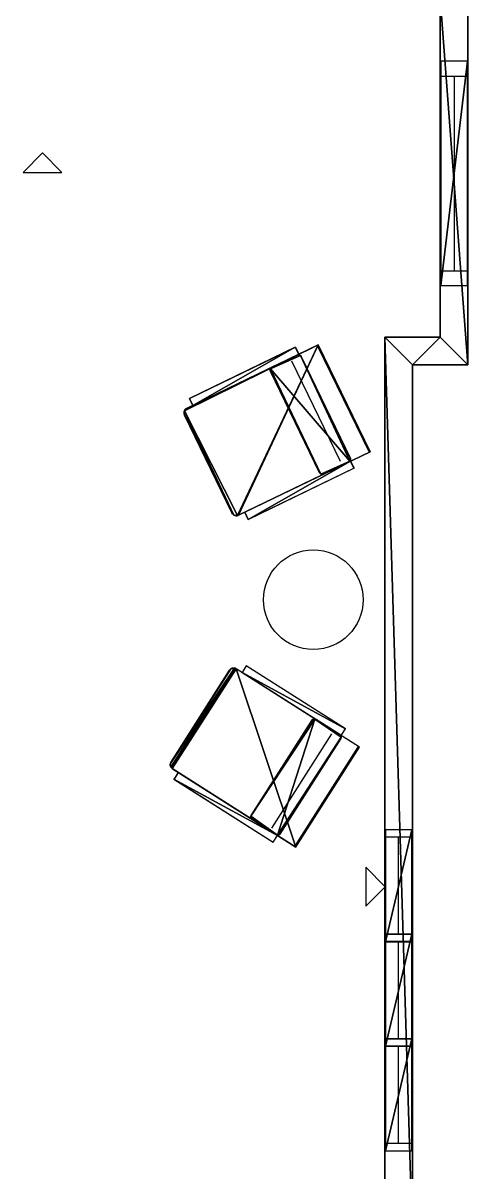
# Model space of a CAD drawing. Header units: millimetres. Extents: x 245 to 2830, y 44 to 1976.
# Drawn here: x 1229 to 1475, y 575 to 1211 of the extents above; entities that cross this region are included whole.
import ezdxf

# ---------------------------------------------------------------- set-up
doc = ezdxf.new("R2010")
doc.units = ezdxf.units.MM
doc.layers.add('FloorPlan-page-1', color=7, linetype='Continuous')

msp = doc.modelspace()

# ---------------------------------------------------------------- linework, layer by layer
at = {"layer": 'FloorPlan-page-1', "color": 7, "true_color": 0x000000}
for p, q in [((1475.02, 1239.95), (1475.02, 1021.37)), ((1459.71, 1036.7), (1459.71, 1224.62)), ((1474.69, 1189.33), (1460, 1189.33)), ((1460, 1189.33), (1460, 1065.3)), ((1474.69, 1189.33), (1460, 1189.33)), ((1460, 1189.33), (1460, 1065.3)), ((1474.69, 1065.3), (1474.69, 1189.33)), ((1474.69, 1065.3), (1474.69, 1189.33)), ((1460.04, 1181.07), (1474.73, 1181.07)), ((1467.38, 1181.07), (1467.38, 1073.29)), ((1460.04, 1073.29), (1474.73, 1073.29)), ((1460, 1065.3), (1474.69, 1065.3)), ((1460, 1065.3), (1474.69, 1065.3)), ((1429.05, 551.46), (1429.05, 1036.7)), ((1429.05, 1036.7), (1459.71, 1036.7)), ((1319.63, 997.22), (1392.29, 1032.37)), ((1321.09, 1002.81), (1379.6, 1031.13)), ((1379.6, 1031.13), (1381.49, 1027.17)), ((1391.74, 1032.13), (1420.36, 973.02)), ((1392.29, 1032.37), (1420.87, 973.26)), ((1381.49, 1027.17), (1323.01, 998.86)), ((1366.65, 1019.98), (1380.51, 1026.7)), ((1380.51, 1026.7), (1380.69, 1026.75)), ((1380.69, 1026.75), (1380.83, 1026.81)), ((1380.83, 1026.81), (1381.02, 1026.86)), ((1381.02, 1026.86), (1381.2, 1026.86)), ((1381.2, 1026.86), (1381.34, 1026.86)), ((1381.34, 1026.86), (1381.52, 1026.86)), ((1381.52, 1026.86), (1381.67, 1026.81)), ((1381.67, 1026.81), (1381.82, 1026.78)), ((1381.82, 1026.78), (1382, 1026.7)), ((1382, 1026.7), (1382.14, 1026.62)), ((1382.14, 1026.62), (1382.29, 1026.54)), ((1382.29, 1026.54), (1382.4, 1026.44)), ((1382.4, 1026.44), (1382.51, 1026.33)), ((1382.51, 1026.33), (1382.62, 1026.2)), ((1382.62, 1026.2), (1382.72, 1026.04)), ((1382.72, 1026.04), (1382.83, 1025.88)), ((1382.83, 1025.88), (1409.93, 969.88)), ((1365.67, 1018.53), (1365.71, 1018.68)), ((1365.67, 1018.34), (1365.67, 1018.53)), ((1365.71, 1018.18), (1365.67, 1018.34)), ((1365.71, 1018.68), (1365.74, 1018.84)), ((1365.74, 1018.03), (1365.71, 1018.18)), ((1365.74, 1018.84), (1365.78, 1019)), ((1365.78, 1017.84), (1365.74, 1018.03)), ((1365.78, 1019), (1365.85, 1019.16)), ((1365.85, 1017.68), (1365.78, 1017.84)), ((1365.85, 1019.16), (1365.92, 1019.29)), ((1392.98, 961.65), (1365.85, 1017.68)), ((1365.92, 1019.29), (1366, 1019.45)), ((1366, 1019.45), (1366.11, 1019.58)), ((1366.11, 1019.58), (1366.22, 1019.69)), ((1366.22, 1019.69), (1366.36, 1019.79)), ((1366.36, 1019.79), (1366.51, 1019.9)), ((1366.51, 1019.9), (1366.65, 1019.98)), ((1366.65, 1019.98), (1366.65, 1019.98)), ((1404.65, 967.77), (1377.74, 1023.4)), ((1475.02, 1021.37), (1444.36, 1021.37)), ((1444.36, 1021.37), (1444.36, 536.13)), ((1323.01, 998.86), (1321.09, 1002.81)), ((1321.09, 1002.81), (1321.09, 1002.81)), ((1318.07, 994.88), (1318.11, 995.14)), ((1318.07, 994.61), (1318.07, 994.88)), ((1318.11, 994.35), (1318.07, 994.61)), ((1318.11, 995.14), (1318.14, 995.4)), ((1318.18, 994.09), (1318.11, 994.35)), ((1318.14, 995.4), (1318.21, 995.67)), ((1318.25, 993.82), (1318.18, 994.09)), ((1318.21, 995.67), (1318.32, 995.9)), ((1318.36, 993.56), (1318.25, 993.82)), ((1318.32, 995.9), (1318.47, 996.14)), ((1344.58, 939.38), (1318.36, 993.56)), ((1318.47, 996.14), (1318.58, 996.35)), ((1318.58, 996.35), (1318.76, 996.56)), ((1318.76, 996.56), (1318.94, 996.77)), ((1318.94, 996.77), (1319.16, 996.93)), ((1319.16, 996.93), (1319.38, 997.09)), ((1319.38, 997.09), (1319.63, 997.22)), ((1319.63, 997.22), (1319.63, 997.22)), ((1420.87, 973.26), (1348.25, 938.11)), ((1351.6, 939.74), (1410.11, 968.06)), ((1409.13, 967.56), (1395.27, 960.86)), ((1409.27, 967.67), (1409.13, 967.56)), ((1409.42, 967.75), (1409.27, 967.67)), ((1409.56, 967.88), (1409.42, 967.75)), ((1409.67, 967.98), (1409.56, 967.88)), ((1409.78, 968.11), (1409.67, 967.98)), ((1409.85, 968.25), (1409.78, 968.11)), ((1409.93, 968.4), (1409.85, 968.25)), ((1409.93, 969.88), (1410, 969.7)), ((1410, 968.56), (1409.93, 968.4)), ((1410, 969.7), (1410.03, 969.54)), ((1410.03, 968.72), (1410, 968.56)), ((1410.03, 969.54), (1410.07, 969.38)), ((1410.07, 968.88), (1410.03, 968.72)), ((1410.07, 969.38), (1410.11, 969.22)), ((1410.11, 969.04), (1410.07, 968.88)), ((1410.11, 969.22), (1410.11, 969.04)), ((1410.11, 968.06), (1412.03, 964.08)), ((1412.03, 964.08), (1353.52, 935.79)), ((1393.05, 961.5), (1392.98, 961.65)), ((1393.16, 961.36), (1393.05, 961.5)), ((1393.27, 961.23), (1393.16, 961.36)), ((1393.38, 961.13), (1393.27, 961.23)), ((1393.49, 961.02), (1393.38, 961.13)), ((1393.63, 960.92), (1393.49, 961.02)), ((1393.78, 960.84), (1393.63, 960.92)), ((1393.96, 960.78), (1393.78, 960.84)), ((1394.11, 960.73), (1393.96, 960.78)), ((1394.25, 960.71), (1394.11, 960.73)), ((1394.43, 960.71), (1394.25, 960.71)), ((1394.62, 960.71), (1394.43, 960.71)), ((1394.76, 960.71), (1394.62, 960.71)), ((1394.94, 960.76), (1394.76, 960.71)), ((1395.09, 960.78), (1394.94, 960.76)), ((1395.27, 960.86), (1395.09, 960.78)), ((1344.69, 939.14), (1344.58, 939.38)), ((1344.87, 938.9), (1344.69, 939.14)), ((1345.05, 938.72), (1344.87, 938.9)), ((1345.23, 938.51), (1345.05, 938.72)), ((1345.45, 938.35), (1345.23, 938.51)), ((1345.67, 938.22), (1345.45, 938.35)), ((1345.89, 938.08), (1345.67, 938.22)), ((1346.14, 937.98), (1345.89, 938.08)), ((1346.4, 937.93), (1346.14, 937.98)), ((1346.65, 937.87), (1346.4, 937.93)), ((1346.91, 937.85), (1346.65, 937.87)), ((1347.2, 937.85), (1346.91, 937.85)), ((1347.45, 937.87), (1347.2, 937.85)), ((1347.71, 937.93), (1347.45, 937.87)), ((1347.96, 938), (1347.71, 937.93)), ((1348.25, 938.11), (1347.96, 938)), ((1353.52, 935.79), (1351.6, 939.74)), ((1351.6, 939.74), (1351.6, 939.74)), ((1376.4, 915.57), (1378.83, 916.73)), ((1378.83, 916.73), (1381.34, 917.65)), ((1381.34, 917.65), (1384, 918.34)), ((1384, 918.34), (1386.72, 918.76)), ((1386.72, 918.76), (1389.52, 918.89)), ((1389.52, 918.89), (1392.36, 918.76)), ((1392.36, 918.76), (1395.09, 918.34)), ((1395.09, 918.34), (1397.74, 917.65)), ((1397.74, 917.65), (1400.25, 916.73)), ((1400.25, 916.73), (1402.65, 915.57)), ((1368.29, 908.87), (1370.07, 910.82)), ((1370.07, 910.82), (1372.03, 912.61)), ((1372.03, 912.61), (1374.14, 914.2)), ((1374.14, 914.2), (1376.4, 915.57)), ((1402.65, 915.57), (1404.94, 914.2)), ((1404.94, 914.2), (1407.05, 912.61)), ((1407.05, 912.61), (1409.02, 910.82)), ((1409.02, 910.82), (1410.8, 908.87)), ((1364.14, 902.07), (1365.31, 904.47)), ((1365.31, 904.47), (1366.69, 906.76)), ((1366.69, 906.76), (1368.29, 908.87)), ((1410.8, 908.87), (1412.36, 906.76)), ((1412.36, 906.76), (1413.74, 904.47)), ((1413.74, 904.47), (1414.91, 902.07)), ((1362.14, 894.16), (1362.54, 896.9)), ((1362.54, 896.9), (1363.23, 899.54)), ((1363.23, 899.54), (1364.14, 902.07)), ((1414.91, 902.07), (1415.85, 899.54)), ((1415.85, 899.54), (1416.51, 896.9)), ((1416.51, 896.9), (1416.94, 894.16)), ((1362, 891.34), (1362.14, 894.16)), ((1362.14, 888.54), (1362, 891.34)), ((1416.94, 894.16), (1417.09, 891.34)), ((1417.09, 891.34), (1416.94, 888.54)), ((1417.09, 891.34), (1417.09, 891.34)), ((1362.54, 885.8), (1362.14, 888.54)), ((1363.23, 883.16), (1362.54, 885.8)), ((1416.51, 885.8), (1415.85, 883.16)), ((1416.94, 888.54), (1416.51, 885.8)), ((1364.14, 880.63), (1363.23, 883.16)), ((1365.31, 878.23), (1364.14, 880.63)), ((1366.69, 875.94), (1365.31, 878.23)), ((1413.74, 878.23), (1412.36, 875.94)), ((1414.91, 880.63), (1413.74, 878.23)), ((1415.85, 883.16), (1414.91, 880.63)), ((1368.29, 873.83), (1366.69, 875.94)), ((1370.07, 871.88), (1368.29, 873.83)), ((1372.03, 870.09), (1370.07, 871.88)), ((1409.02, 871.88), (1407.05, 870.09)), ((1410.8, 873.83), (1409.02, 871.88)), ((1412.36, 875.94), (1410.8, 873.83)), ((1374.14, 868.5), (1372.03, 870.09)), ((1376.4, 867.13), (1374.14, 868.5)), ((1378.83, 865.97), (1376.4, 867.13)), ((1381.34, 865.05), (1378.83, 865.97)), ((1384, 864.36), (1381.34, 865.05)), ((1397.74, 865.05), (1395.09, 864.36)), ((1400.25, 865.97), (1397.74, 865.05)), ((1402.65, 867.13), (1400.25, 865.97)), ((1404.94, 868.5), (1402.65, 867.13)), ((1407.05, 870.09), (1404.94, 868.5)), ((1386.72, 863.94), (1384, 864.36)), ((1389.52, 863.81), (1386.72, 863.94)), ((1392.36, 863.94), (1389.52, 863.81)), ((1395.09, 864.36), (1392.36, 863.94)), ((1343.2, 852.29), (1310.87, 801.51)), ((1343.34, 852.53), (1343.2, 852.29)), ((1343.52, 852.74), (1343.34, 852.53)), ((1343.71, 852.92), (1343.52, 852.74)), ((1343.92, 853.08), (1343.71, 852.92)), ((1344.18, 853.21), (1343.92, 853.08)), ((1344.4, 853.34), (1344.18, 853.21)), ((1344.65, 853.42), (1344.4, 853.34)), ((1344.91, 853.5), (1344.65, 853.42)), ((1345.16, 853.55), (1344.91, 853.5)), ((1345.41, 853.55), (1345.16, 853.55)), ((1345.67, 853.55), (1345.41, 853.55)), ((1345.96, 853.53), (1345.67, 853.55)), ((1346.21, 853.47), (1345.96, 853.53)), ((1346.47, 853.4), (1346.21, 853.47)), ((1346.72, 853.26), (1346.47, 853.4)), ((1346.98, 853.13), (1346.72, 853.26)), ((1415.05, 809.84), (1346.98, 853.13)), ((1352.51, 854.85), (1350.14, 851.13)), ((1407.34, 819.96), (1352.51, 854.85)), ((1350.14, 851.13), (1404.98, 816.25)), ((1350.14, 851.13), (1350.14, 851.13)), ((1388.69, 824.58), (1355.27, 772.06)), ((1388.76, 824.71), (1388.69, 824.58)), ((1388.91, 824.84), (1388.76, 824.71)), ((1389.02, 824.97), (1388.91, 824.84)), ((1389.16, 825.08), (1389.02, 824.97)), ((1389.31, 825.16), (1389.16, 825.08)), ((1389.45, 825.24), (1389.31, 825.16)), ((1389.6, 825.29), (1389.45, 825.24)), ((1389.74, 825.34), (1389.6, 825.29)), ((1389.92, 825.37), (1389.74, 825.34)), ((1390.07, 825.37), (1389.92, 825.37)), ((1390.25, 825.37), (1390.07, 825.37)), ((1390.4, 825.34), (1390.25, 825.37)), ((1390.58, 825.32), (1390.4, 825.34)), ((1390.72, 825.26), (1390.58, 825.32)), ((1390.91, 825.18), (1390.72, 825.26)), ((1391.05, 825.1), (1390.91, 825.18)), ((1404.03, 816.85), (1391.05, 825.1)), ((1399.6, 817.14), (1366.43, 764.99)), ((1371.2, 761.96), (1404.58, 814.45)), ((1404.18, 816.75), (1404.03, 816.85)), ((1404.33, 816.62), (1404.18, 816.75)), ((1404.43, 816.51), (1404.33, 816.62)), ((1404.54, 816.38), (1404.43, 816.51)), ((1404.62, 816.22), (1404.54, 816.38)), ((1404.58, 814.45), (1404.65, 814.61)), ((1404.69, 816.09), (1404.62, 816.22)), ((1404.65, 814.61), (1404.73, 814.77)), ((1404.76, 815.93), (1404.69, 816.09)), ((1404.73, 814.77), (1404.8, 814.93)), ((1404.8, 815.77), (1404.76, 815.93)), ((1404.83, 815.59), (1404.8, 815.77)), ((1404.8, 814.93), (1404.83, 815.11)), ((1404.83, 815.43), (1404.83, 815.59)), ((1404.83, 815.27), (1404.83, 815.43)), ((1404.83, 815.11), (1404.83, 815.27)), ((1404.98, 816.25), (1407.34, 819.96)), ((1379.34, 754.73), (1414.58, 810.16)), ((1379.82, 754.42), (1415.05, 809.84)), ((1310.76, 801.27), (1310.65, 801.01)), ((1310.87, 801.51), (1310.76, 801.27)), ((1310.51, 800.48), (1310.47, 800.22)), ((1310.47, 800.22), (1310.47, 799.95)), ((1310.47, 799.95), (1310.47, 799.69)), ((1310.47, 799.69), (1310.51, 799.42)), ((1310.54, 800.74), (1310.51, 800.48)), ((1310.51, 799.42), (1310.58, 799.19)), ((1310.65, 801.01), (1310.54, 800.74)), ((1310.58, 799.19), (1310.69, 798.92)), ((1310.69, 798.92), (1310.8, 798.69)), ((1310.8, 798.69), (1310.94, 798.48)), ((1310.94, 798.48), (1311.09, 798.26)), ((1311.09, 798.26), (1311.31, 798.05)), ((1311.31, 798.05), (1311.49, 797.87)), ((1311.49, 797.87), (1311.74, 797.71)), ((1311.74, 797.71), (1379.82, 754.42)), ((1311.74, 797.71), (1311.74, 797.71)), ((1314.87, 795.71), (1312.54, 791.99)), ((1369.74, 760.82), (1314.87, 795.71)), ((1312.54, 791.99), (1367.38, 757.11)), ((1312.54, 791.99), (1312.54, 791.99)), ((1355.05, 771.42), (1355.02, 771.27)), ((1355.02, 771.27), (1355.02, 771.08)), ((1355.02, 771.08), (1355.02, 770.92)), ((1355.02, 770.92), (1355.05, 770.76)), ((1355.09, 771.58), (1355.05, 771.42)), ((1355.05, 770.76), (1355.09, 770.61)), ((1355.12, 771.74), (1355.09, 771.58)), ((1355.09, 770.61), (1355.16, 770.45)), ((1355.2, 771.9), (1355.12, 771.74)), ((1355.16, 770.45), (1355.23, 770.29)), ((1355.27, 772.06), (1355.2, 771.9)), ((1355.23, 770.29), (1355.31, 770.16)), ((1355.31, 770.16), (1355.42, 770.03)), ((1355.42, 770.03), (1355.52, 769.89)), ((1355.52, 769.89), (1355.67, 769.79)), ((1355.67, 769.79), (1355.82, 769.68)), ((1355.82, 769.68), (1368.8, 761.43)), ((1355.82, 769.68), (1355.82, 769.68)), ((1444.03, 763.99), (1429.34, 763.99)), ((1429.34, 763.99), (1429.34, 702.03)), ((1444.03, 763.99), (1429.34, 763.99)), ((1429.34, 763.99), (1429.34, 702.03)), ((1444.03, 702.03), (1444.03, 763.99)), ((1444.03, 702.03), (1444.03, 763.99)), ((1367.38, 757.11), (1369.74, 760.82)), ((1368.8, 761.43), (1368.94, 761.33)), ((1368.94, 761.33), (1369.12, 761.27)), ((1369.12, 761.27), (1369.27, 761.22)), ((1369.27, 761.22), (1369.45, 761.17)), ((1369.45, 761.17), (1369.6, 761.17)), ((1369.6, 761.17), (1369.78, 761.14)), ((1369.78, 761.14), (1369.92, 761.17)), ((1369.92, 761.17), (1370.11, 761.19)), ((1370.11, 761.19), (1370.25, 761.25)), ((1370.25, 761.25), (1370.43, 761.3)), ((1370.43, 761.3), (1370.58, 761.38)), ((1370.58, 761.38), (1370.69, 761.46)), ((1370.69, 761.46), (1370.83, 761.56)), ((1370.83, 761.56), (1370.98, 761.67)), ((1370.98, 761.67), (1371.09, 761.8)), ((1371.09, 761.8), (1371.2, 761.96)), ((1444.03, 759.98), (1429.34, 759.98)), ((1436.69, 706.17), (1436.69, 759.98)), ((1444.03, 706.19), (1429.34, 706.19)), ((1429.34, 706.19), (1429.34, 644.26)), ((1444.03, 706.19), (1429.34, 706.19)), ((1429.34, 706.19), (1429.34, 644.26)), ((1444.03, 706.17), (1429.34, 706.17)), ((1444.03, 644.26), (1444.03, 706.19)), ((1444.03, 644.26), (1444.03, 706.19)), ((1444.03, 702.21), (1429.34, 702.21)), ((1429.34, 702.03), (1444.03, 702.03)), ((1429.34, 702.03), (1444.03, 702.03)), ((1436.69, 648.37), (1436.69, 702.21)), ((1444.03, 648.37), (1429.34, 648.37)), ((1444.03, 648.24), (1429.34, 648.24)), ((1429.34, 648.24), (1429.34, 586.31)), ((1444.03, 648.24), (1429.34, 648.24)), ((1429.34, 648.24), (1429.34, 586.31)), ((1444.03, 644.26), (1429.34, 644.26)), ((1429.34, 644.26), (1444.03, 644.26)), ((1429.34, 644.26), (1444.03, 644.26)), ((1436.69, 590.42), (1436.69, 644.26)), ((1444.03, 586.31), (1444.03, 648.24)), ((1444.03, 586.31), (1444.03, 648.24)), ((1444.03, 590.42), (1429.34, 590.42)), ((1429.34, 586.31), (1444.03, 586.31)), ((1429.34, 586.31), (1444.03, 586.31))]:
    msp.add_line(p, q, dxfattribs=at)
for points in [[(1475.02, 1021.32, -0.05), (1475.02, 1239.89, -0.05), (1459.68, 1224.56, -0.05)], [(1475.02, 1021.32, -0.05), (1459.68, 1224.56, -0.05), (1459.68, 1036.65, -0.05)], [(1239.81, 1138.59, -0.05), (1229.08, 1127.82, -0.05), (1250.58, 1127.82, -0.05)], [(1429.03, 1036.65, -0.05), (1429.03, 551.39, -0.05), (1444.38, 536.09, -0.05)], [(1444.38, 1021.32, -0.05), (1459.68, 1036.65, -0.05), (1429.03, 1036.65, -0.05)], [(1429.03, 1036.65, -0.05), (1444.38, 536.09, -0.05), (1444.38, 1021.32, -0.05)], [(1444.38, 1021.32, -0.05), (1475.02, 1021.32, -0.05), (1459.68, 1036.65, -0.05)], [(1429.27, 732.52, -0.05), (1418.54, 743.29, -0.05), (1418.54, 721.79, -0.05)]]:
    msp.add_3dface(points, dxfattribs=at)
at = {"layer": 'FloorPlan-page-1', "color": 7, "true_color": 0xf0f0ff}
for points in [[(1474.69, 1189.36, -0.05), (1460.03, 1189.36, -0.05), (1460.03, 1065.34, -0.05)], [(1460.03, 1065.34, -0.05), (1474.69, 1065.34, -0.05), (1474.69, 1189.36, -0.05)], [(1474.69, 1189.36, -0.05), (1460.03, 1189.36, -0.05), (1460.03, 1065.34, -0.05)], [(1460.03, 1065.34, -0.05), (1474.69, 1065.34, -0.05), (1474.69, 1189.36, -0.05)], [(1429.34, 702.07, -0.05), (1444.03, 702.07, -0.05), (1444.03, 764.02, -0.05)], [(1444.03, 764.02, -0.05), (1429.34, 764.02, -0.05), (1429.34, 702.07, -0.05)], [(1429.34, 702.07, -0.05), (1444.03, 702.07, -0.05), (1444.03, 764.02, -0.05)], [(1444.03, 764.02, -0.05), (1429.34, 764.02, -0.05), (1429.34, 702.07, -0.05)], [(1429.34, 644.29, -0.05), (1444.03, 644.29, -0.05), (1444.03, 706.25, -0.05)], [(1444.03, 706.25, -0.05), (1429.34, 706.25, -0.05), (1429.34, 644.29, -0.05)], [(1429.34, 644.29, -0.05), (1444.03, 644.29, -0.05), (1444.03, 706.25, -0.05)], [(1444.03, 706.25, -0.05), (1429.34, 706.25, -0.05), (1429.34, 644.29, -0.05)], [(1429.34, 586.36, -0.05), (1444.03, 586.36, -0.05), (1444.03, 648.28, -0.05)], [(1444.03, 648.28, -0.05), (1429.34, 648.28, -0.05), (1429.34, 586.36, -0.05)], [(1429.34, 586.36, -0.05), (1444.03, 586.36, -0.05), (1444.03, 648.28, -0.05)], [(1444.03, 648.28, -0.05), (1429.34, 648.28, -0.05), (1429.34, 586.36, -0.05)]]:
    msp.add_3dface(points, dxfattribs=at)
at = {"layer": 'FloorPlan-page-1', "color": 7, "true_color": 0xffffff}
for points in [[(1392.29, 1032.39, -0.05), (1318.96, 996.77, -0.05), (1318.33, 995.91, -0.05)], [(1347.72, 937.92, -0.05), (1392.29, 1032.39, -0.05), (1318.33, 995.91, -0.05)], [(1392.29, 1032.39, -0.05), (1319.38, 997.11, -0.05), (1318.96, 996.77, -0.05)], [(1392.29, 1032.39, -0.05), (1319.62, 997.22, -0.05), (1319.38, 997.11, -0.05)], [(1379.59, 1031.13, -0.05), (1321.09, 1002.81, -0.05), (1323.02, 998.87, -0.05)], [(1323.02, 998.87, -0.05), (1381.51, 1027.16, -0.05), (1379.59, 1031.13, -0.05)], [(1347.72, 937.92, -0.05), (1348.24, 938.12, -0.05), (1392.29, 1032.39, -0.05)], [(1348.24, 938.12, -0.05), (1420.87, 973.26, -0.05), (1392.29, 1032.39, -0.05)], [(1381.2, 1026.85, -0.05), (1380.53, 1026.69, -0.05), (1365.84, 1019.17, -0.05)], [(1382.42, 1026.43, -0.05), (1381.2, 1026.85, -0.05), (1365.84, 1019.17, -0.05)], [(1380.53, 1026.69, -0.05), (1366.22, 1019.7, -0.05), (1365.84, 1019.17, -0.05)], [(1409.78, 968.12, -0.05), (1382.42, 1026.43, -0.05), (1365.84, 1019.17, -0.05)], [(1380.53, 1026.69, -0.05), (1366.5, 1019.89, -0.05), (1366.22, 1019.7, -0.05)], [(1380.53, 1026.69, -0.05), (1366.68, 1019.98, -0.05), (1366.5, 1019.89, -0.05)], [(1381.2, 1026.85, -0.05), (1380.85, 1026.83, -0.05), (1380.53, 1026.69, -0.05)], [(1380.85, 1026.83, -0.05), (1380.67, 1026.77, -0.05), (1380.53, 1026.69, -0.05)], [(1381.2, 1026.85, -0.05), (1381.02, 1026.85, -0.05), (1380.85, 1026.83, -0.05)], [(1381.51, 1026.85, -0.05), (1381.34, 1026.85, -0.05), (1381.2, 1026.85, -0.05)], [(1381.83, 1026.77, -0.05), (1381.51, 1026.85, -0.05), (1381.2, 1026.85, -0.05)], [(1382.42, 1026.43, -0.05), (1381.83, 1026.77, -0.05), (1381.2, 1026.85, -0.05)], [(1381.83, 1026.77, -0.05), (1381.69, 1026.83, -0.05), (1381.51, 1026.85, -0.05)], [(1382.14, 1026.63, -0.05), (1382, 1026.71, -0.05), (1381.83, 1026.77, -0.05)], [(1382.42, 1026.43, -0.05), (1382.14, 1026.63, -0.05), (1381.83, 1026.77, -0.05)], [(1382.42, 1026.43, -0.05), (1382.28, 1026.55, -0.05), (1382.14, 1026.63, -0.05)], [(1382.63, 1026.18, -0.05), (1382.53, 1026.32, -0.05), (1382.42, 1026.43, -0.05)], [(1382.81, 1025.9, -0.05), (1382.63, 1026.18, -0.05), (1382.42, 1026.43, -0.05)], [(1410.1, 969.37, -0.05), (1382.81, 1025.9, -0.05), (1382.42, 1026.43, -0.05)], [(1409.78, 968.12, -0.05), (1410.1, 969.37, -0.05), (1382.42, 1026.43, -0.05)], [(1382.81, 1025.9, -0.05), (1382.74, 1026.04, -0.05), (1382.63, 1026.18, -0.05)], [(1409.99, 969.71, -0.05), (1409.92, 969.88, -0.05), (1382.81, 1025.9, -0.05)], [(1410.1, 969.37, -0.05), (1409.99, 969.71, -0.05), (1382.81, 1025.9, -0.05)], [(1365.84, 1019.17, -0.05), (1365.73, 1018.83, -0.05), (1365.7, 1018.52, -0.05)], [(1365.84, 1019.17, -0.05), (1365.7, 1018.52, -0.05), (1365.8, 1017.85, -0.05)], [(1365.73, 1018.83, -0.05), (1365.7, 1018.69, -0.05), (1365.7, 1018.52, -0.05)], [(1365.7, 1018.52, -0.05), (1365.7, 1018.35, -0.05), (1365.7, 1018.19, -0.05)], [(1365.7, 1018.52, -0.05), (1365.7, 1018.19, -0.05), (1365.8, 1017.85, -0.05)], [(1365.7, 1018.19, -0.05), (1365.73, 1018.02, -0.05), (1365.8, 1017.85, -0.05)], [(1365.84, 1019.17, -0.05), (1365.8, 1019, -0.05), (1365.73, 1018.83, -0.05)], [(1365.84, 1019.17, -0.05), (1365.8, 1017.85, -0.05), (1393.65, 960.93, -0.05)], [(1365.8, 1017.85, -0.05), (1365.87, 1017.68, -0.05), (1392.95, 961.66, -0.05)], [(1365.8, 1017.85, -0.05), (1392.95, 961.66, -0.05), (1393.16, 961.38, -0.05)], [(1365.8, 1017.85, -0.05), (1393.16, 961.38, -0.05), (1393.65, 960.93, -0.05)], [(1366.22, 1019.7, -0.05), (1366.01, 1019.44, -0.05), (1365.84, 1019.17, -0.05)], [(1366.01, 1019.44, -0.05), (1365.91, 1019.3, -0.05), (1365.84, 1019.17, -0.05)], [(1365.84, 1019.17, -0.05), (1393.65, 960.93, -0.05), (1409.78, 968.12, -0.05)], [(1366.22, 1019.7, -0.05), (1366.12, 1019.58, -0.05), (1366.01, 1019.44, -0.05)], [(1366.5, 1019.89, -0.05), (1366.36, 1019.81, -0.05), (1366.22, 1019.7, -0.05)], [(1318.33, 995.91, -0.05), (1318.15, 995.4, -0.05), (1318.08, 994.9, -0.05)], [(1318.33, 995.91, -0.05), (1318.08, 994.9, -0.05), (1318.26, 993.84, -0.05)], [(1318.15, 995.4, -0.05), (1318.12, 995.15, -0.05), (1318.08, 994.9, -0.05)], [(1318.08, 994.9, -0.05), (1318.08, 994.62, -0.05), (1318.12, 994.34, -0.05)], [(1318.08, 994.9, -0.05), (1318.12, 994.34, -0.05), (1318.26, 993.84, -0.05)], [(1318.12, 994.34, -0.05), (1318.19, 994.09, -0.05), (1318.26, 993.84, -0.05)], [(1318.33, 995.91, -0.05), (1318.26, 995.65, -0.05), (1318.15, 995.4, -0.05)], [(1318.33, 995.91, -0.05), (1318.26, 993.84, -0.05), (1345.65, 938.2, -0.05)], [(1318.26, 993.84, -0.05), (1318.36, 993.56, -0.05), (1344.57, 939.38, -0.05)], [(1318.26, 993.84, -0.05), (1344.57, 939.38, -0.05), (1344.88, 938.9, -0.05)], [(1318.26, 993.84, -0.05), (1344.88, 938.9, -0.05), (1345.65, 938.2, -0.05)], [(1318.96, 996.77, -0.05), (1318.61, 996.35, -0.05), (1318.33, 995.91, -0.05)], [(1318.61, 996.35, -0.05), (1318.47, 996.13, -0.05), (1318.33, 995.91, -0.05)], [(1345.65, 938.2, -0.05), (1347.72, 937.92, -0.05), (1318.33, 995.91, -0.05)], [(1318.96, 996.77, -0.05), (1318.78, 996.58, -0.05), (1318.61, 996.35, -0.05)], [(1319.38, 997.11, -0.05), (1319.17, 996.94, -0.05), (1318.96, 996.77, -0.05)], [(1410.13, 968.06, -0.05), (1351.6, 939.74, -0.05), (1353.52, 935.77, -0.05)], [(1353.52, 935.77, -0.05), (1412.02, 964.09, -0.05), (1410.13, 968.06, -0.05)], [(1393.65, 960.93, -0.05), (1394.95, 960.74, -0.05), (1409.78, 968.12, -0.05)], [(1394.95, 960.74, -0.05), (1409.29, 967.67, -0.05), (1409.78, 968.12, -0.05)], [(1394.95, 960.74, -0.05), (1395.26, 960.88, -0.05), (1409.29, 967.67, -0.05)], [(1395.26, 960.88, -0.05), (1409.12, 967.59, -0.05), (1409.29, 967.67, -0.05)], [(1409.29, 967.67, -0.05), (1409.57, 967.86, -0.05), (1409.78, 968.12, -0.05)], [(1409.29, 967.67, -0.05), (1409.43, 967.75, -0.05), (1409.57, 967.86, -0.05)], [(1409.57, 967.86, -0.05), (1409.68, 967.98, -0.05), (1409.78, 968.12, -0.05)], [(1409.78, 968.12, -0.05), (1410.06, 968.7, -0.05), (1410.1, 969.37, -0.05)], [(1409.78, 968.12, -0.05), (1409.96, 968.4, -0.05), (1410.06, 968.7, -0.05)], [(1409.78, 968.12, -0.05), (1409.85, 968.26, -0.05), (1409.96, 968.4, -0.05)], [(1409.96, 968.4, -0.05), (1409.99, 968.56, -0.05), (1410.06, 968.7, -0.05)], [(1410.1, 969.37, -0.05), (1410.06, 969.54, -0.05), (1409.99, 969.71, -0.05)], [(1410.06, 968.7, -0.05), (1410.1, 969.04, -0.05), (1410.1, 969.37, -0.05)], [(1410.06, 968.7, -0.05), (1410.1, 968.87, -0.05), (1410.1, 969.04, -0.05)], [(1410.1, 969.04, -0.05), (1410.1, 969.21, -0.05), (1410.1, 969.37, -0.05)], [(1392.95, 961.66, -0.05), (1393.06, 961.52, -0.05), (1393.16, 961.38, -0.05)], [(1393.16, 961.38, -0.05), (1393.27, 961.24, -0.05), (1393.37, 961.13, -0.05)], [(1393.16, 961.38, -0.05), (1393.37, 961.13, -0.05), (1393.65, 960.93, -0.05)], [(1393.37, 961.13, -0.05), (1393.51, 961.02, -0.05), (1393.65, 960.93, -0.05)], [(1393.65, 960.93, -0.05), (1393.79, 960.85, -0.05), (1393.97, 960.79, -0.05)], [(1393.65, 960.93, -0.05), (1393.97, 960.79, -0.05), (1394.28, 960.71, -0.05)], [(1393.65, 960.93, -0.05), (1394.28, 960.71, -0.05), (1394.95, 960.74, -0.05)], [(1393.97, 960.79, -0.05), (1394.11, 960.74, -0.05), (1394.28, 960.71, -0.05)], [(1394.28, 960.71, -0.05), (1394.6, 960.71, -0.05), (1394.95, 960.74, -0.05)], [(1394.28, 960.71, -0.05), (1394.42, 960.71, -0.05), (1394.6, 960.71, -0.05)], [(1394.6, 960.71, -0.05), (1394.77, 960.71, -0.05), (1394.95, 960.74, -0.05)], [(1394.95, 960.74, -0.05), (1395.12, 960.79, -0.05), (1395.26, 960.88, -0.05)], [(1344.57, 939.38, -0.05), (1344.71, 939.13, -0.05), (1344.88, 938.9, -0.05)], [(1344.88, 938.9, -0.05), (1345.06, 938.71, -0.05), (1345.23, 938.51, -0.05)], [(1344.88, 938.9, -0.05), (1345.23, 938.51, -0.05), (1345.65, 938.2, -0.05)], [(1345.23, 938.51, -0.05), (1345.44, 938.34, -0.05), (1345.65, 938.2, -0.05)], [(1345.65, 938.2, -0.05), (1345.9, 938.09, -0.05), (1346.14, 937.98, -0.05)], [(1345.65, 938.2, -0.05), (1346.14, 937.98, -0.05), (1346.67, 937.87, -0.05)], [(1345.65, 938.2, -0.05), (1346.67, 937.87, -0.05), (1347.72, 937.92, -0.05)], [(1346.14, 937.98, -0.05), (1346.39, 937.92, -0.05), (1346.67, 937.87, -0.05)], [(1346.67, 937.87, -0.05), (1347.19, 937.84, -0.05), (1347.72, 937.92, -0.05)], [(1346.67, 937.87, -0.05), (1346.91, 937.84, -0.05), (1347.19, 937.84, -0.05)], [(1347.19, 937.84, -0.05), (1347.47, 937.87, -0.05), (1347.72, 937.92, -0.05)], [(1347.72, 937.92, -0.05), (1348, 938.01, -0.05), (1348.24, 938.12, -0.05)], [(1345.97, 853.52, -0.05), (1343.94, 853.08, -0.05), (1310.56, 800.74, -0.05)], [(1310.56, 800.74, -0.05), (1310.81, 798.7, -0.05), (1345.97, 853.52, -0.05)], [(1343.94, 853.08, -0.05), (1343.2, 852.29, -0.05), (1310.56, 800.74, -0.05)], [(1343.2, 852.29, -0.05), (1310.77, 801.27, -0.05), (1310.56, 800.74, -0.05)], [(1343.2, 852.29, -0.05), (1310.88, 801.5, -0.05), (1310.77, 801.27, -0.05)], [(1310.81, 798.7, -0.05), (1311.5, 797.89, -0.05), (1345.97, 853.52, -0.05)], [(1311.5, 797.89, -0.05), (1346.98, 853.13, -0.05), (1345.97, 853.52, -0.05)], [(1311.5, 797.89, -0.05), (1379.83, 754.42, -0.05), (1346.98, 853.13, -0.05)], [(1343.94, 853.08, -0.05), (1343.52, 852.74, -0.05), (1343.2, 852.29, -0.05)], [(1343.52, 852.74, -0.05), (1343.34, 852.52, -0.05), (1343.2, 852.29, -0.05)], [(1343.94, 853.08, -0.05), (1343.73, 852.91, -0.05), (1343.52, 852.74, -0.05)], [(1345.97, 853.52, -0.05), (1344.92, 853.49, -0.05), (1343.94, 853.08, -0.05)], [(1344.92, 853.49, -0.05), (1344.39, 853.33, -0.05), (1343.94, 853.08, -0.05)], [(1344.39, 853.33, -0.05), (1344.18, 853.22, -0.05), (1343.94, 853.08, -0.05)], [(1344.92, 853.49, -0.05), (1344.64, 853.44, -0.05), (1344.39, 853.33, -0.05)], [(1345.44, 853.55, -0.05), (1345.16, 853.55, -0.05), (1344.92, 853.49, -0.05)], [(1345.97, 853.52, -0.05), (1345.44, 853.55, -0.05), (1344.92, 853.49, -0.05)], [(1345.97, 853.52, -0.05), (1345.69, 853.55, -0.05), (1345.44, 853.55, -0.05)], [(1346.49, 853.38, -0.05), (1346.21, 853.47, -0.05), (1345.97, 853.52, -0.05)], [(1346.98, 853.13, -0.05), (1346.49, 853.38, -0.05), (1345.97, 853.52, -0.05)], [(1346.98, 853.13, -0.05), (1346.74, 853.27, -0.05), (1346.49, 853.38, -0.05)], [(1379.83, 754.42, -0.05), (1415.07, 809.83, -0.05), (1346.98, 853.13, -0.05)], [(1407.33, 819.97, -0.05), (1352.51, 854.84, -0.05), (1350.13, 851.12, -0.05)], [(1350.13, 851.12, -0.05), (1404.99, 816.26, -0.05), (1407.33, 819.97, -0.05)], [(1390.44, 825.34, -0.05), (1389.14, 825.06, -0.05), (1355.06, 771.58, -0.05)], [(1390.44, 825.34, -0.05), (1355.06, 771.58, -0.05), (1369.79, 761.15, -0.05)], [(1389.14, 825.06, -0.05), (1388.69, 824.59, -0.05), (1355.06, 771.58, -0.05)], [(1388.69, 824.59, -0.05), (1355.2, 771.92, -0.05), (1355.06, 771.58, -0.05)], [(1388.69, 824.59, -0.05), (1355.27, 772.06, -0.05), (1355.2, 771.92, -0.05)], [(1369.79, 761.15, -0.05), (1404.85, 815.28, -0.05), (1390.44, 825.34, -0.05)], [(1389.14, 825.06, -0.05), (1388.9, 824.84, -0.05), (1388.69, 824.59, -0.05)], [(1388.9, 824.84, -0.05), (1388.79, 824.73, -0.05), (1388.69, 824.59, -0.05)], [(1389.14, 825.06, -0.05), (1389.04, 824.98, -0.05), (1388.9, 824.84, -0.05)], [(1389.77, 825.34, -0.05), (1389.46, 825.23, -0.05), (1389.14, 825.06, -0.05)], [(1390.44, 825.34, -0.05), (1389.77, 825.34, -0.05), (1389.14, 825.06, -0.05)], [(1389.46, 825.23, -0.05), (1389.32, 825.15, -0.05), (1389.14, 825.06, -0.05)], [(1389.77, 825.34, -0.05), (1389.6, 825.29, -0.05), (1389.46, 825.23, -0.05)], [(1390.09, 825.37, -0.05), (1389.91, 825.37, -0.05), (1389.77, 825.34, -0.05)], [(1390.44, 825.34, -0.05), (1390.09, 825.37, -0.05), (1389.77, 825.34, -0.05)], [(1390.44, 825.34, -0.05), (1390.26, 825.37, -0.05), (1390.09, 825.37, -0.05)], [(1390.75, 825.26, -0.05), (1390.58, 825.31, -0.05), (1390.44, 825.34, -0.05)], [(1391.07, 825.09, -0.05), (1390.75, 825.26, -0.05), (1390.44, 825.34, -0.05)], [(1404.43, 816.51, -0.05), (1391.07, 825.09, -0.05), (1390.44, 825.34, -0.05)], [(1404.85, 815.28, -0.05), (1404.43, 816.51, -0.05), (1390.44, 825.34, -0.05)], [(1391.07, 825.09, -0.05), (1390.89, 825.2, -0.05), (1390.75, 825.26, -0.05)], [(1404.19, 816.73, -0.05), (1404.05, 816.84, -0.05), (1391.07, 825.09, -0.05)], [(1404.43, 816.51, -0.05), (1404.19, 816.73, -0.05), (1391.07, 825.09, -0.05)], [(1369.79, 761.15, -0.05), (1370.98, 761.69, -0.05), (1404.85, 815.28, -0.05)], [(1370.98, 761.69, -0.05), (1404.68, 814.61, -0.05), (1404.85, 815.28, -0.05)], [(1370.98, 761.69, -0.05), (1371.19, 761.94, -0.05), (1404.68, 814.61, -0.05)], [(1371.19, 761.94, -0.05), (1404.57, 814.47, -0.05), (1404.68, 814.61, -0.05)], [(1404.43, 816.51, -0.05), (1404.33, 816.62, -0.05), (1404.19, 816.73, -0.05)], [(1404.64, 816.23, -0.05), (1404.54, 816.37, -0.05), (1404.43, 816.51, -0.05)], [(1404.78, 815.92, -0.05), (1404.64, 816.23, -0.05), (1404.43, 816.51, -0.05)], [(1404.85, 815.28, -0.05), (1404.78, 815.92, -0.05), (1404.43, 816.51, -0.05)], [(1404.78, 815.92, -0.05), (1404.71, 816.06, -0.05), (1404.64, 816.23, -0.05)], [(1404.68, 814.61, -0.05), (1404.78, 814.94, -0.05), (1404.85, 815.28, -0.05)], [(1404.68, 814.61, -0.05), (1404.75, 814.78, -0.05), (1404.78, 814.94, -0.05)], [(1404.85, 815.59, -0.05), (1404.82, 815.75, -0.05), (1404.78, 815.92, -0.05)], [(1404.85, 815.28, -0.05), (1404.85, 815.59, -0.05), (1404.78, 815.92, -0.05)], [(1404.78, 814.94, -0.05), (1404.82, 815.11, -0.05), (1404.85, 815.28, -0.05)], [(1404.85, 815.28, -0.05), (1404.85, 815.45, -0.05), (1404.85, 815.59, -0.05)], [(1310.77, 801.27, -0.05), (1310.63, 801.02, -0.05), (1310.56, 800.74, -0.05)], [(1310.56, 800.74, -0.05), (1310.49, 800.49, -0.05), (1310.46, 800.21, -0.05)], [(1310.56, 800.74, -0.05), (1310.46, 800.21, -0.05), (1310.49, 799.71, -0.05)], [(1310.46, 800.21, -0.05), (1310.46, 799.96, -0.05), (1310.49, 799.71, -0.05)], [(1310.56, 800.74, -0.05), (1310.49, 799.71, -0.05), (1310.81, 798.7, -0.05)], [(1310.49, 799.71, -0.05), (1310.53, 799.43, -0.05), (1310.6, 799.18, -0.05)], [(1310.49, 799.71, -0.05), (1310.6, 799.18, -0.05), (1310.81, 798.7, -0.05)], [(1310.6, 799.18, -0.05), (1310.7, 798.92, -0.05), (1310.81, 798.7, -0.05)], [(1310.81, 798.7, -0.05), (1310.95, 798.48, -0.05), (1311.12, 798.25, -0.05)], [(1310.81, 798.7, -0.05), (1311.12, 798.25, -0.05), (1311.5, 797.89, -0.05)], [(1311.12, 798.25, -0.05), (1311.3, 798.06, -0.05), (1311.5, 797.89, -0.05)], [(1311.5, 797.89, -0.05), (1311.75, 797.72, -0.05), (1379.83, 754.42, -0.05)], [(1369.72, 760.82, -0.05), (1314.9, 795.71, -0.05), (1312.52, 791.99, -0.05)], [(1312.52, 791.99, -0.05), (1367.38, 757.13, -0.05), (1369.72, 760.82, -0.05)], [(1355.06, 771.58, -0.05), (1355.03, 771.41, -0.05), (1355.03, 771.25, -0.05)], [(1355.06, 771.58, -0.05), (1355.03, 771.25, -0.05), (1355.03, 770.91, -0.05)], [(1355.06, 771.58, -0.05), (1355.03, 770.91, -0.05), (1355.24, 770.3, -0.05)], [(1355.03, 771.25, -0.05), (1355.03, 771.08, -0.05), (1355.03, 770.91, -0.05)], [(1355.03, 770.91, -0.05), (1355.06, 770.77, -0.05), (1355.1, 770.6, -0.05)], [(1355.03, 770.91, -0.05), (1355.1, 770.6, -0.05), (1355.24, 770.3, -0.05)], [(1355.2, 771.92, -0.05), (1355.13, 771.75, -0.05), (1355.06, 771.58, -0.05)], [(1355.06, 771.58, -0.05), (1355.24, 770.3, -0.05), (1369.79, 761.15, -0.05)], [(1355.1, 770.6, -0.05), (1355.17, 770.44, -0.05), (1355.24, 770.3, -0.05)], [(1355.24, 770.3, -0.05), (1355.31, 770.16, -0.05), (1355.41, 770.02, -0.05)], [(1355.24, 770.3, -0.05), (1355.41, 770.02, -0.05), (1355.66, 769.79, -0.05)], [(1355.24, 770.3, -0.05), (1355.66, 769.79, -0.05), (1369.79, 761.15, -0.05)], [(1355.41, 770.02, -0.05), (1355.55, 769.9, -0.05), (1355.66, 769.79, -0.05)], [(1355.66, 769.79, -0.05), (1355.83, 769.68, -0.05), (1368.81, 761.41, -0.05)], [(1355.66, 769.79, -0.05), (1368.81, 761.41, -0.05), (1369.13, 761.27, -0.05)], [(1355.66, 769.79, -0.05), (1369.13, 761.27, -0.05), (1369.79, 761.15, -0.05)], [(1368.81, 761.41, -0.05), (1368.95, 761.32, -0.05), (1369.13, 761.27, -0.05)], [(1369.13, 761.27, -0.05), (1369.3, 761.21, -0.05), (1369.44, 761.18, -0.05)], [(1369.13, 761.27, -0.05), (1369.44, 761.18, -0.05), (1369.79, 761.15, -0.05)], [(1369.44, 761.18, -0.05), (1369.62, 761.15, -0.05), (1369.79, 761.15, -0.05)], [(1369.79, 761.15, -0.05), (1370.42, 761.29, -0.05), (1370.98, 761.69, -0.05)], [(1369.79, 761.15, -0.05), (1370.11, 761.18, -0.05), (1370.42, 761.29, -0.05)], [(1369.79, 761.15, -0.05), (1369.93, 761.15, -0.05), (1370.11, 761.18, -0.05)], [(1370.11, 761.18, -0.05), (1370.28, 761.24, -0.05), (1370.42, 761.29, -0.05)], [(1370.42, 761.29, -0.05), (1370.7, 761.46, -0.05), (1370.98, 761.69, -0.05)], [(1370.42, 761.29, -0.05), (1370.56, 761.38, -0.05), (1370.7, 761.46, -0.05)], [(1370.7, 761.46, -0.05), (1370.84, 761.55, -0.05), (1370.98, 761.69, -0.05)], [(1370.98, 761.69, -0.05), (1371.09, 761.8, -0.05), (1371.19, 761.94, -0.05)]]:
    msp.add_3dface(points, dxfattribs=at)

doc.saveas('drawing.dxf')
